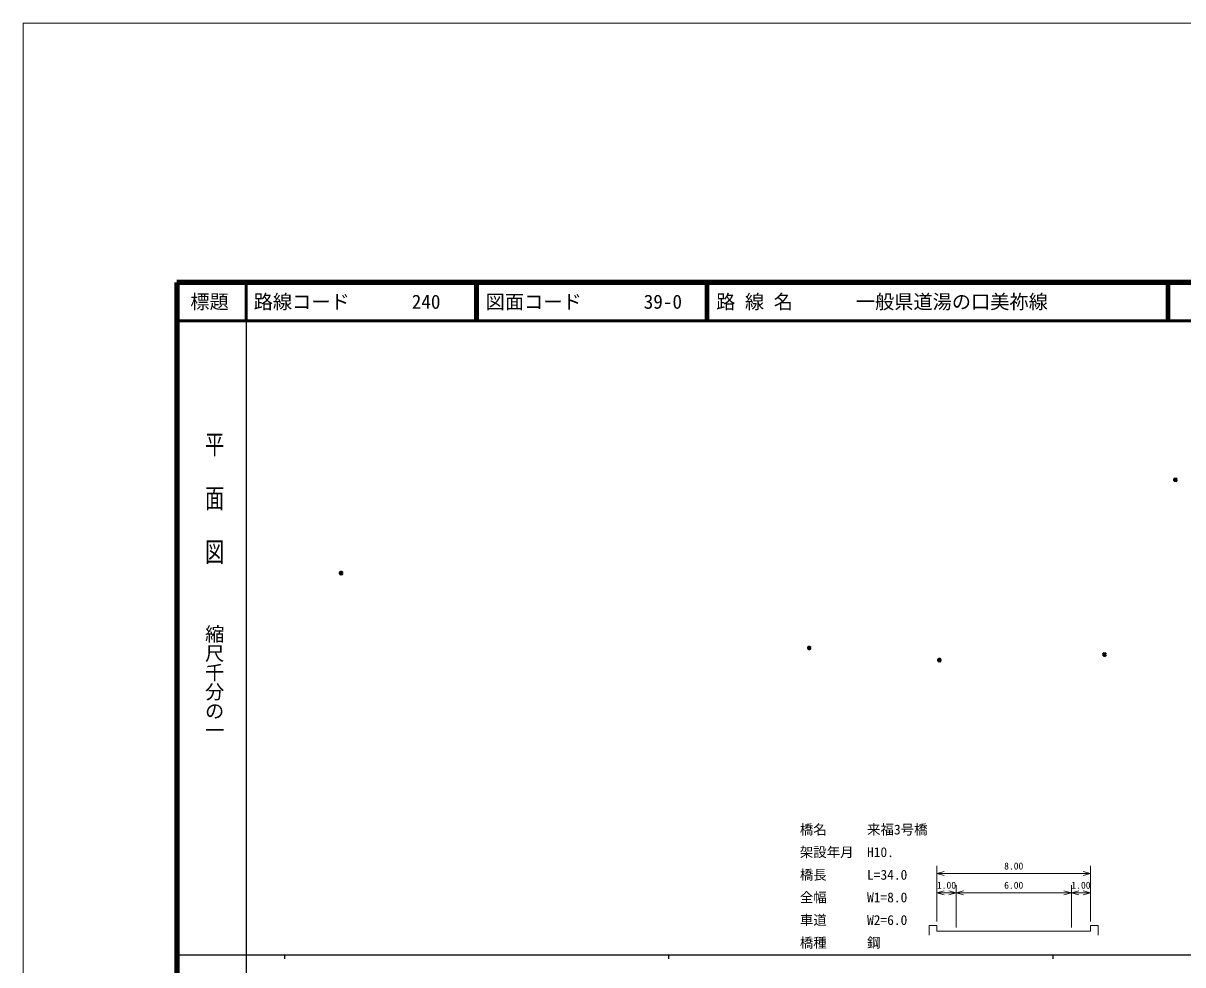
# Model space of a CAD drawing. Units: millimetres on the paper, with parts at other scales. Extents: x 0 to 700, y -48 to 448.
# Drawn here: x 0 to 301.9, y 202.4 to 447.5 of the extents above; entities that cross this region are included whole.
import ezdxf
from ezdxf.enums import TextEntityAlignment as Align

# ---------------------------------------------------------------- set-up
doc = ezdxf.new("R2010")
doc.units = ezdxf.units.MM
doc.header["$PDMODE"] = 32
doc.header["$PDSIZE"] = 0.5
for name, color, linetype, lineweight in [('S-STR-HTXT', 7, 'Continuous', 13), ('S-TTL', 2, 'Continuous', 50), ('S-TTL-BAND', 7, 'Continuous', 25), ('S-TTL-LINE', 7, 'Continuous', 50), ('作業レイヤ1', 7, 'Continuous', 13)]:
    doc.layers.add(name, color=color, linetype=linetype, lineweight=lineweight)
doc.layers.add('S-TTL-TXT', color=7, linetype='Continuous')
doc.styles.add('@ＭＳ ゴシック', font='')
doc.styles.add('ＭＳ ゴシック', font='')
doc.styles.get('@ＭＳ ゴシック').set_extended_font_data('@MS Gothic')
doc.styles.get('ＭＳ ゴシック').set_extended_font_data('MS Gothic')

msp = doc.modelspace()

# ---------------------------------------------------------------- linework, layer by layer
at = {"layer": 'S-STR-HTXT'}
for p, q in [((237.847, 213.659), (237.847, 228.159)), ((239.779, 226.677), (237.847, 226.159)), ((277.847, 226.159), (275.915, 226.677)), ((277.847, 213.659), (277.847, 228.159)), ((237.847, 226.159), (277.847, 226.159)), ((237.847, 226.159), (239.779, 225.641)), ((275.915, 225.641), (277.847, 226.159)), ((239.779, 221.677), (237.847, 221.159)), ((237.847, 221.159), (242.847, 221.159)), ((237.847, 221.159), (239.779, 220.641)), ((242.847, 221.159), (240.915, 221.677)), ((240.915, 220.641), (242.847, 221.159)), ((242.847, 212.159), (242.847, 223.159)), ((244.779, 221.677), (242.847, 221.159)), ((242.847, 221.159), (272.847, 221.159)), ((242.847, 221.159), (244.779, 220.641)), ((272.847, 221.159), (270.915, 221.677)), ((270.915, 220.641), (272.847, 221.159)), ((272.847, 212.159), (272.847, 223.159)), ((274.779, 221.677), (272.847, 221.159)), ((272.847, 221.159), (277.847, 221.159)), ((272.847, 221.159), (274.779, 220.641)), ((277.847, 221.159), (275.915, 221.677)), ((275.915, 220.641), (277.847, 221.159)), ((235.847, 212.659), (237.847, 212.659)), ((235.847, 210.159), (235.847, 212.659)), ((237.847, 211.159), (237.847, 212.659)), ((277.847, 211.159), (277.847, 212.659)), ((277.847, 212.659), (279.847, 212.659)), ((279.847, 212.659), (279.847, 210.159)), ((237.847, 211.159), (242.847, 211.159)), ((242.847, 211.159), (272.847, 211.159)), ((272.847, 211.159), (277.847, 211.159))]:
    msp.add_line(p, q, dxfattribs=at)
at = {"layer": 'S-TTL', "lineweight": 140}
for p, q in [((40, 380), (40, 20)), ((680, 380), (40, 380))]:
    msp.add_line(p, q, dxfattribs=at)
at = {"layer": 'S-TTL', "color": 6}
for p in [(299.929, 328.649), (82.748, 304.359), (204.635, 284.874), (238.489, 281.72), (281.505, 283.162)]:
    msp.add_point(p, dxfattribs=at)
at = {"layer": 'S-TTL-BAND'}
for p, q in [((58, 370), (58, 20)), ((40, 205), (579, 205)), ((68, 205), (68, 204)), ((168, 205), (168, 204)), ((268, 205), (268, 204))]:
    msp.add_line(p, q, dxfattribs=at)
at = {"layer": 'S-TTL-LINE'}
for p, q in [((58, 380), (58, 370)), ((117.75, 380), (117.75, 370)), ((118.25, 380), (118.25, 370)), ((177.75, 380), (177.75, 370)), ((178.25, 380), (178.25, 370)), ((297.75, 380), (297.75, 370)), ((298.25, 380), (298.25, 370)), ((40, 370), (680, 370))]:
    msp.add_line(p, q, dxfattribs=at)
at = {"layer": '作業レイヤ1'}
msp.add_lwpolyline([(0, -47.5), (700, -47.5), (700, 447.5), (0, 447.5)], close=True, dxfattribs=at)

# ---------------------------------------------------------------- texts
at = {"layer": 'S-STR-HTXT', "style": 'ＭＳ ゴシック'}
for s, p in [('橋名\u3000\u3000\u3000来福3号橋', (202.167, 235.569)), ('架設年月\u3000H10.', (202.167, 229.678)), ('橋長\u3000\u3000\u3000L=34.0', (202.167, 223.787)), ('全幅\u3000\u3000\u3000W1=8.0', (202.167, 217.896)), ('車道\u3000\u3000\u3000W2=6.0', (202.167, 212.005)), ('橋種\u3000\u3000\u3000鋼', (202.167, 206.114))]:
    msp.add_text(s, height=2.566, dxfattribs=at).set_placement(p, align=Align.BOTTOM_LEFT)
for s, p in [('8.00', (257.847, 226.659)), ('1.00', (240.347, 221.659)), ('6.00', (257.847, 221.659)), ('1.00', (275.347, 221.659))]:
    msp.add_text(s, height=1.833, dxfattribs=at).set_placement(p, align=Align.BOTTOM_CENTER)
at = {"layer": 'S-TTL-BAND', "style": '@ＭＳ ゴシック', "width": 1.4}
msp.add_text('平  面  図', height=3.666, rotation=270, dxfattribs=at).set_placement((49.777, 306.475), align=Align.MIDDLE_RIGHT)
at = {"layer": 'S-TTL-BAND', "style": '@ＭＳ ゴシック'}
msp.add_text('縮尺千分の一', height=3.666, rotation=270, dxfattribs=at).set_placement((49.777, 261.03), align=Align.MIDDLE_RIGHT)
at = {"layer": 'S-TTL-TXT', "style": 'ＭＳ ゴシック'}
msp.add_text('標題', height=3.666, dxfattribs=at).set_placement((48.5, 375), align=Align.MIDDLE_CENTER)
for s, p in [('路線コード', (60, 375)), ('路 線 名', (180.38, 375)), ('一般県道湯の口美祢線', (216.734, 375)), ('240', (101.142, 375)), ('図面コード', (120.38, 375)), ('39-0', (161.521, 375))]:
    msp.add_text(s, height=3.666, dxfattribs=at).set_placement(p, align=Align.MIDDLE_LEFT)

doc.saveas('drawing.dxf')
